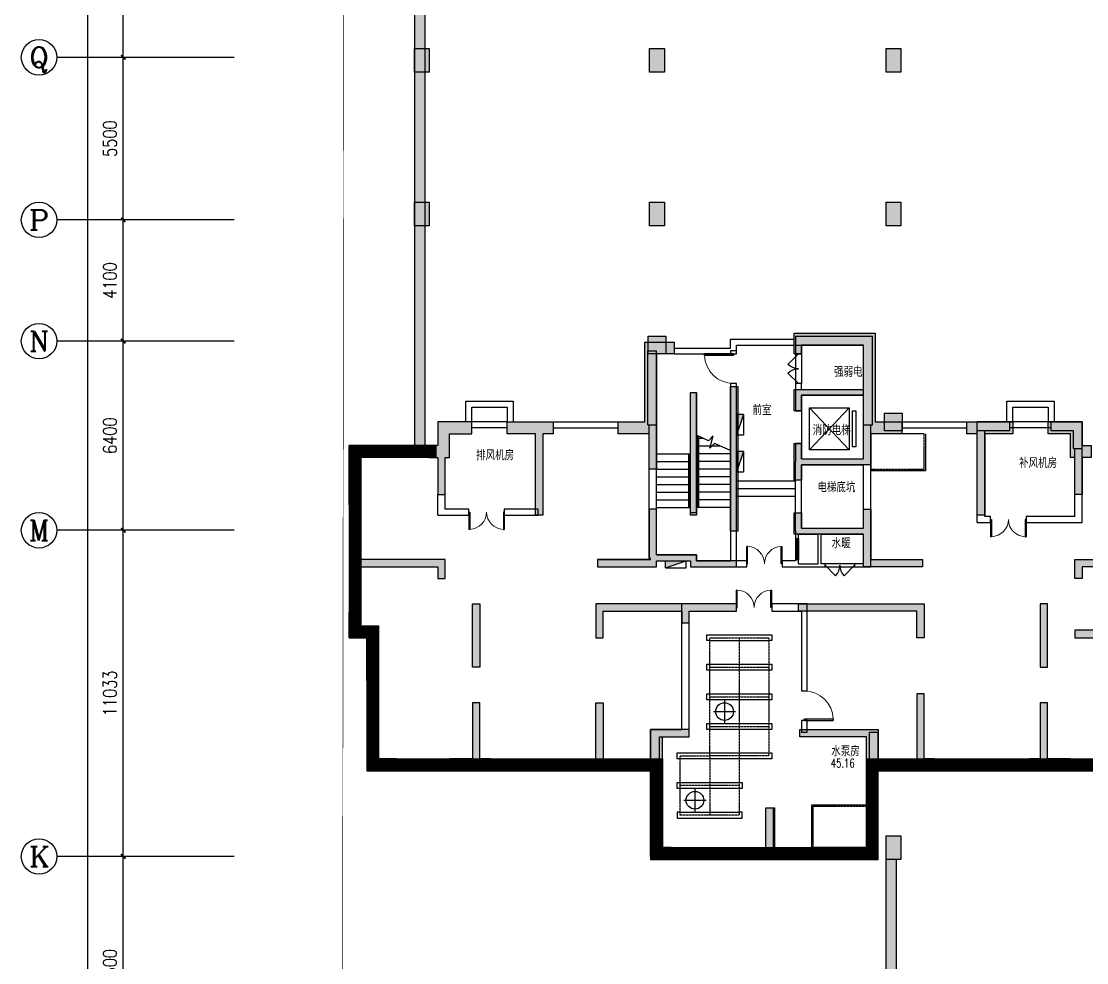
# Model space of a CAD drawing. Extents: x -1348811 to 123514, y -640545 to 749356.
# Drawn here: x -88142 to -52104, y 198133 to 229979 of the extents above; entities that cross this region are included whole.
import ezdxf
from ezdxf.enums import TextEntityAlignment as Align

# ---------------------------------------------------------------- set-up
doc = ezdxf.new("R2010")
doc.units = 0
doc.header["$LTSCALE"] = 10
doc.header["$MEASUREMENT"] = 0
doc.linetypes.add('DASH', pattern=[0.35, 0.25, -0.1])
doc.linetypes.add('DASHDOT', pattern=[25.4, 12.7, -6.35, 0, -6.35])
doc.layers.get('0').update_dxf_attribs({"linetype": 'CONTINUOUS'})
doc.layers.get('Defpoints').update_dxf_attribs({"linetype": 'CONTINUOUS'})
for name, color, linetype in [('AXIS', 3, 'CONTINUOUS'), ('AXIS_TEXT', 7, 'CONTINUOUS'), ('COLU', 1, 'CONTINUOUS'), ('COLU_HATCH', 252, 'CONTINUOUS'), ('DIM_SYMB', 3, 'CONTINUOUS'), ('dxsqt', 1, 'CONTINUOUS'), ('jlq', 1, 'CONTINUOUS'), ('JPS-J-0', 6, 'CONTINUOUS'), ('JPS-X-TEXT', 1, 'CONTINUOUS'), ('JPS-XHS', 7, 'CONTINUOUS'), ('jz', 121, 'CONTINUOUS'), ('PUB_HATCH', 9, 'CONTINUOUS'), ('STAIR', 9, 'CONTINUOUS'), ('TEXT', 7, 'CONTINUOUS'), ('wall', 8, 'CONTINUOUS'), ('WINDOW', 4, 'CONTINUOUS'), ('控制线', 5, 'CONTINUOUS'), ('防火分区', 6, 'CONTINUOUS')]:
    doc.layers.add(name, color=color, linetype=linetype)
doc.layers.get('防火分区').off()
doc.styles.add('_TCH_AXIS', font='COMPLEX', dxfattribs={"bigfont": 'GBCBIG'})
doc.styles.add('_TCH_SPACE', font='SIMPLEX', dxfattribs={"bigfont": 'GBCBIG'})
doc.styles.add('COMPLEX', font='COMPLEX')
doc.styles.add('DIM_FONT', font='SIMPLEX', dxfattribs={"width": 0.8, "bigfont": 'HZTXT'})
doc.styles.add('TEXT', font='tjromans.shx', dxfattribs={"width": 0.8, "height": 400, "bigfont": 'tjhztxt.shx'})
doc.dimstyles.new('DIMN150', dxfattribs={"dimscale": 1.5, "dimtxt": 300, "dimasz": 100, "dimexe": 250, "dimexo": 300, "dimgap": 150, "dimtad": 1, "dimdec": 0, "dimzin": 0, "dimdsep": 46, "dimtxsty": 'DIM_FONT', "dimblk": 'ARCHTICK', "dimcen": 0.09, "dimclrt": 7, "dimazin": 2, "dimtfac": 1, "dimtdec": 0, "dimtix": 1, "dimtmove": 2, "dimatfit": 3, "dimfxl": 0, "dimtolj": 1, "dimtzin": 0, "dimarcsym": 0})

# ---------------------------------------------------------------- blocks, each defined once
blk = doc.blocks.new('_ArchTick')
at = {"color": 0, "linetype": 'ByBlock', "const_width": 0.4}
blk.add_lwpolyline([(-0.5, -0.5), (0.5, 0.5)], dxfattribs=at)
blk = doc.blocks.new('*D1627')
at = {"layer": 'AXIS', "color": 0, "lineweight": -2}
for p, q in [((-6752, 0), (-11627, 0)), ((-11252, -211333), (-11252, 0)), ((-6752, -211333), (-11627, -211333))]:
    blk.add_line(p, q, dxfattribs=at)
at = {"layer": 'Defpoints', "color": 0}
for p in [(-11252, 0), (-6302, 0), (-6302, -211333)]:
    blk.add_point(p, dxfattribs=at)
at = {"layer": 'AXIS', "color": 0, "lineweight": -2, "xscale": 150, "yscale": 150, "zscale": 150}
for p, rotation in [((-11252, 0), 90), ((-11252, -211333), 270)]:
    blk.add_blockref('_ArchTick', p, dxfattribs=dict(at, rotation=rotation))
at = {"layer": 'AXIS', "color": 7, "insert": (-11702, -105667), "char_height": 450, "attachment_point": 5, "rotation": 90, "style": 'DIM_FONT'}
blk.add_mtext('\\A1;211333', dxfattribs=at)
blk = doc.blocks.new('*D1634')
at = {"layer": 'AXIS', "color": 0, "lineweight": -2}
for p, q in [((-6752, -169233), (-10427, -169233)), ((-10052, -176733), (-10052, -169233)), ((-6752, -176733), (-10427, -176733))]:
    blk.add_line(p, q, dxfattribs=at)
at = {"layer": 'Defpoints', "color": 0}
for p in [(-10052, -169233), (-6302, -169233), (-6302, -176733)]:
    blk.add_point(p, dxfattribs=at)
at = {"layer": 'AXIS', "color": 0, "lineweight": -2, "xscale": 150, "yscale": 150, "zscale": 150}
for p, rotation in [((-10052, -169233), 90), ((-10052, -176733), 270)]:
    blk.add_blockref('_ArchTick', p, dxfattribs=dict(at, rotation=rotation))
at = {"layer": 'AXIS', "color": 7, "insert": (-10502, -172983), "char_height": 450, "attachment_point": 5, "rotation": 90, "style": 'DIM_FONT'}
blk.add_mtext('\\A1;7500', dxfattribs=at)
blk = doc.blocks.new('*D1635')
at = {"layer": 'AXIS', "color": 0, "lineweight": -2}
for p, q in [((-6752, -158200), (-10427, -158200)), ((-10052, -169233), (-10052, -158200)), ((-6752, -169233), (-10427, -169233))]:
    blk.add_line(p, q, dxfattribs=at)
at = {"layer": 'Defpoints', "color": 0}
for p in [(-10052, -158200), (-6302, -158200), (-6302, -169233)]:
    blk.add_point(p, dxfattribs=at)
at = {"layer": 'AXIS', "color": 0, "lineweight": -2, "xscale": 150, "yscale": 150, "zscale": 150}
for p, rotation in [((-10052, -158200), 90), ((-10052, -169233), 270)]:
    blk.add_blockref('_ArchTick', p, dxfattribs=dict(at, rotation=rotation))
at = {"layer": 'AXIS', "color": 7, "insert": (-10502, -163717), "char_height": 450, "attachment_point": 5, "rotation": 90, "style": 'DIM_FONT'}
blk.add_mtext('\\A1;11033', dxfattribs=at)
blk = doc.blocks.new('*D1636')
at = {"layer": 'AXIS', "color": 0, "lineweight": -2}
for p, q in [((-6752, -151800), (-10427, -151800)), ((-10052, -158200), (-10052, -151800)), ((-6752, -158200), (-10427, -158200))]:
    blk.add_line(p, q, dxfattribs=at)
at = {"layer": 'Defpoints', "color": 0}
for p in [(-10052, -151800), (-6302, -151800), (-6302, -158200)]:
    blk.add_point(p, dxfattribs=at)
at = {"layer": 'AXIS', "color": 0, "lineweight": -2, "xscale": 150, "yscale": 150, "zscale": 150}
for p, rotation in [((-10052, -151800), 90), ((-10052, -158200), 270)]:
    blk.add_blockref('_ArchTick', p, dxfattribs=dict(at, rotation=rotation))
at = {"layer": 'AXIS', "color": 7, "insert": (-10502, -155000), "char_height": 450, "attachment_point": 5, "rotation": 90, "style": 'DIM_FONT'}
blk.add_mtext('\\A1;6400', dxfattribs=at)
blk = doc.blocks.new('*D1637')
at = {"layer": 'AXIS', "color": 0, "lineweight": -2}
for p, q in [((-6752, -147700), (-10427, -147700)), ((-10052, -151800), (-10052, -147700)), ((-6752, -151800), (-10427, -151800))]:
    blk.add_line(p, q, dxfattribs=at)
at = {"layer": 'Defpoints', "color": 0}
for p in [(-10052, -147700), (-6302, -147700), (-6302, -151800)]:
    blk.add_point(p, dxfattribs=at)
at = {"layer": 'AXIS', "color": 0, "lineweight": -2, "xscale": 150, "yscale": 150, "zscale": 150}
for p, rotation in [((-10052, -147700), 90), ((-10052, -151800), 270)]:
    blk.add_blockref('_ArchTick', p, dxfattribs=dict(at, rotation=rotation))
at = {"layer": 'AXIS', "color": 7, "insert": (-10502, -149750), "char_height": 450, "attachment_point": 5, "rotation": 90, "style": 'DIM_FONT'}
blk.add_mtext('\\A1;4100', dxfattribs=at)
blk = doc.blocks.new('*D1638')
at = {"layer": 'AXIS', "color": 0, "lineweight": -2}
for p, q in [((-6752, -142200), (-10427, -142200)), ((-10052, -147700), (-10052, -142200)), ((-6752, -147700), (-10427, -147700))]:
    blk.add_line(p, q, dxfattribs=at)
at = {"layer": 'Defpoints', "color": 0}
for p in [(-10052, -142200), (-6302, -142200), (-6302, -147700)]:
    blk.add_point(p, dxfattribs=at)
at = {"layer": 'AXIS', "color": 0, "lineweight": -2, "xscale": 150, "yscale": 150, "zscale": 150}
for p, rotation in [((-10052, -142200), 90), ((-10052, -147700), 270)]:
    blk.add_blockref('_ArchTick', p, dxfattribs=dict(at, rotation=rotation))
at = {"layer": 'AXIS', "color": 7, "insert": (-10502, -144950), "char_height": 450, "attachment_point": 5, "rotation": 90, "style": 'DIM_FONT'}
blk.add_mtext('\\A1;5500', dxfattribs=at)
blk = doc.blocks.new('*D1639')
at = {"layer": 'AXIS', "color": 0, "lineweight": -2}
for p, q in [((-6752, -135900), (-10427, -135900)), ((-10052, -142200), (-10052, -135900)), ((-6752, -142200), (-10427, -142200))]:
    blk.add_line(p, q, dxfattribs=at)
at = {"layer": 'Defpoints', "color": 0}
for p in [(-10052, -135900), (-6302, -135900), (-6302, -142200)]:
    blk.add_point(p, dxfattribs=at)
at = {"layer": 'AXIS', "color": 0, "lineweight": -2, "xscale": 150, "yscale": 150, "zscale": 150}
for p, rotation in [((-10052, -135900), 90), ((-10052, -142200), 270)]:
    blk.add_blockref('_ArchTick', p, dxfattribs=dict(at, rotation=rotation))
at = {"layer": 'AXIS', "color": 7, "insert": (-10502, -139050), "char_height": 450, "attachment_point": 5, "rotation": 90, "style": 'DIM_FONT'}
blk.add_mtext('\\A1;6300', dxfattribs=at)
blk = doc.blocks.new('_AXISO')
blk.add_circle((0, 0), 0.5)
at = {"layer": 'AXIS_TEXT', "style": 'COMPLEX', "width": 1.041667}
blk.add_attdef('A', text='', height=0.56, dxfattribs=at).set_placement((-0.25, -0.28), (0.25, -0.28), align=Align.FIT)
blk = doc.blocks.new('zw')
at = {"layer": 'COLU_HATCH'}
for points in [[(0, -119600), (500, -119600), (500, -120400), (0, -120400)], [(7950, -119600), (8450, -119600), (8450, -120400), (7950, -120400)], [(15950, -119600), (16450, -119600), (16450, -120400), (15950, -120400)], [(0, -124800), (500, -124800), (500, -125600), (0, -125600)], [(7950, -124800), (8450, -124800), (8450, -125600), (7950, -125600)], [(15950, -124800), (16450, -124800), (16450, -125600), (15950, -125600)], [(7900, -129333), (8500, -129333), (8500, -129933), (7900, -129933)], [(15900, -131933), (16500, -131933), (16500, -132533), (15900, -132533)], [(15950, -146233), (16450, -146233), (16450, -147033), (15950, -147033)]]:
    blk.add_hatch(color=256, dxfattribs=at).paths.add_polyline_path(points)
at = {"layer": 'COLU'}
for points in [[(0, -119600), (500, -119600), (500, -120400), (0, -120400)], [(7950, -119600), (8450, -119600), (8450, -120400), (7950, -120400)], [(15950, -119600), (16450, -119600), (16450, -120400), (15950, -120400)], [(0, -124800), (500, -124800), (500, -125600), (0, -125600)], [(7950, -124800), (8450, -124800), (8450, -125600), (7950, -125600)], [(15950, -124800), (16450, -124800), (16450, -125600), (15950, -125600)], [(7900, -129333), (8500, -129333), (8500, -129933), (7900, -129933)], [(15900, -131933), (16500, -131933), (16500, -132533), (15900, -132533)], [(15950, -146233), (16450, -146233), (16450, -147033), (15950, -147033)]]:
    blk.add_lwpolyline(points, close=True, dxfattribs=at)
blk = doc.blocks.new('jlqq')
at = {"layer": 'PUB_HATCH'}
for points in [[(65105, -97715), (1155, -97715), (1155, -103515), (1155, -140248), (1505, -140248), (1505, -98065), (65105, -98065)], [(9455, -161698), (17455, -161698), (17455, -154248), (17105, -154248), (17105, -161348), (9105, -161348), (9105, -178548), (1222, -178548), (1222, -202707), (1572, -202707), (1572, -178898), (9455, -178898)]]:
    blk.add_hatch(color=256, dxfattribs=at).paths.add_polyline_path(points)
at = {"layer": 'jlq'}
for p, q in [((1505, -98065), (1505, -140248)), ((1155, -103515), (1155, -140248)), ((1505, -140248), (1155, -140248)), ((17455, -154248), (17105, -154248))]:
    blk.add_line(p, q, dxfattribs=at)
for points in [[(9105, -178548), (9105, -161348), (17105, -161348), (17105, -154248)], [(9455, -178898), (9455, -161698), (17455, -161698), (17455, -154248)]]:
    blk.add_lwpolyline(points, dxfattribs=at)
blk = doc.blocks.new('DTTT')
at = {"layer": 'jz'}
for p, q in [((748, -792), (-748, 792)), ((-748, -792), (748, 792))]:
    blk.add_line(p, q, dxfattribs=at)
for points in [[(-1003, -673), (-1003, 673), (-871, 673), (-871, -673)], [(-748, -792), (-748, 792), (748, 792), (748, -792)]]:
    blk.add_lwpolyline(points, close=True, dxfattribs=at)
blk = doc.blocks.new('Manhole')
for p, q in [((500, -875), (500, -125)), ((125, -500), (875, -500))]:
    blk.add_line(p, q)
blk.add_circle((500, -500), 300)
blk = doc.blocks.new('DXHS')
at = {"layer": 'JPS-XHS'}
blk.add_hatch(color=256, dxfattribs=at).paths.add_polyline_path([(-350, 240), (-350, 0), (350, 0)])
at = {"layer": 'JPS-XHS', "linetype": 'Continuous'}
for p, q in [((-350, 240), (-350, 0)), ((-350, 240), (350, 240)), ((-350, 0), (350, 0)), ((350, 240), (350, 0))]:
    blk.add_line(p, q, dxfattribs=at)
at = {"layer": 'JPS-XHS'}
blk.add_line((-350, 240), (350, 0), dxfattribs=at)
blk = doc.blocks.new('A$C154042D1')
at = {"layer": 'JPS-XHS'}
for p, rotation in [((13000, -2800), 270), ((13000, -4050), 270), ((44850, -7400), 180)]:
    blk.add_blockref('DXHS', p, dxfattribs=dict(at, rotation=rotation))
at = {"layer": 'JPS-XHS', "xscale": -1}
for p, rotation in [((42800, -2800), 90), ((42800, -4050), 90), ((10950, -7400), 180)]:
    blk.add_blockref('DXHS', p, dxfattribs=dict(at, rotation=rotation))
blk = doc.blocks.new('D-JG--1F')
at = {"layer": 'PUB_HATCH'}
h = blk.add_hatch(color=256, dxfattribs=at)
h.paths.add_polyline_path([(21450, -10000), (19050, -10000), (19050, -10400), (18800, -10400), (18800, -9750), (21450, -9750)])
h.paths.add_polyline_path([(30950, -400), (30950, 300), (28200, 300), (28200, -2700), (27300, -2700), (27300, -3100), (28350, -3100), (28350, -4150), (30700, -4150), (30700, -4675), (30950, -4675), (30950, -3425), (30700, -3425), (30700, -3950), (28600, -3950), (28600, -1800), (30700, -1800), (30700, -2325), (30950, -2325), (30950, -1600), (28600, -1600), (28600, -100), (30700, -100), (30700, -400)])
h.paths.add_polyline_path([(35600, -7600), (35600, -7400), (34450, -7400), (34450, -7600), (32900, -7600), (32900, -7400), (34250, -7400), (34250, -7200), (35600, -7200), (35600, -5650), (35850, -5650), (35850, -7350), (37600, -7350), (37600, -7600)])
h.paths.add_polyline_path([(24750, -3100), (25100, -3100), (25100, -2700), (23550, -2700), (23550, -3100), (24500, -3100), (24500, -5850), (24750, -5850)])
h.paths.add_polyline_path([(39100, -2700), (39100, -3100), (39450, -3100), (39450, -5850), (39700, -5850), (39700, -3100), (40650, -3100), (40650, -2700)])
h.paths.add_polyline_path([(37650, -8850), (37650, -10000), (37400, -10000), (37400, -9100), (34750, -9100), (34750, -9500), (34500, -9500), (34500, -9100), (32900, -9100), (32900, -8850)])
h.paths.add_polyline_path([(42750, -7350), (46000, -7350), (46000, -8250), (45600, -8250), (45600, -7600), (43000, -7600), (43000, -8000), (42750, -8000)])
h.paths.add_polyline_path([(19800, -14100), (19050, -14100), (19050, -12850), (18800, -12850), (18800, -14500), (19800, -14500)])
h.paths.add_polyline_path([(22625, -14100), (23000, -14100), (23000, -14500), (21600, -14500), (21600, -14100), (22375, -14100), (22375, -12200), (22625, -12200)])
h.paths.add_polyline_path([(26800, -14500), (26200, -14500), (26200, -14100), (26550, -14100), (26550, -11900), (26800, -11900)])
h.paths.add_polyline_path([(22625, -11000), (22375, -11000), (22375, -8850), (22625, -8850)])
h.paths.add_polyline_path([(29100, -17100), (29100, -17500), (28100, -17500), (28100, -15750), (28500, -15750), (28500, -17100)])
h.paths.add_polyline_path([(32300, -17100), (31900, -17100), (31900, -15750), (31650, -15750), (31650, -17100), (30900, -17100), (30900, -17500), (32300, -17500)])
h.paths.add_polyline_path([(35800, -17500), (35100, -17500), (35100, -17100), (35400, -17100), (35400, -13350), (34500, -13350), (34500, -13100), (35800, -13100)])
h.paths.add_polyline_path([(28100, -14500), (28500, -14500), (28500, -13350), (30750, -13350), (30750, -13100), (28100, -13100)])
h.paths.add_polyline_path([(26800, -10000), (26800, -9100), (30800, -9100), (30800, -8850), (26550, -8850), (26550, -10000)])
h.paths.add_polyline_path([(28350, -5650), (28350, -7350), (26600, -7350), (26600, -7600), (28600, -7600), (28600, -6500), (30950, -6500), (30950, -6500), (30950, -5775), (30700, -5775), (30700, -6300), (28600, -6300), (28600, -5650)])
h.paths.add_polyline_path([(33100, -1500), (32850, -1500), (32850, -6400), (33100, -6400)])
h.paths.add_polyline_path([(35600, -400), (35600, -4300), (35850, -4300), (35850, -3100), (36900, -3100), (36900, -2700), (36000, -2700), (36000, 0), (35000, 0), (35000, -400)])
h.paths.add_polyline_path([(38000, -14100), (37650, -14100), (37650, -12200), (37400, -12200), (37400, -14500), (38000, -14500)])
h.paths.add_polyline_path([(41575, -8850), (41575, -11000), (41825, -11000), (41825, -8850)])
h.paths.add_polyline_path([(42600, -14100), (42600, -14500), (41200, -14500), (41200, -14100), (41575, -14100), (41575, -12200), (41825, -12200), (41825, -14100)])
h.paths.add_polyline_path([(45000, -14100), (45000, -12850), (45400, -12850), (45400, -14500), (44400, -14500), (44400, -14100)])
h.paths.add_polyline_path([(45600, -9150), (45600, -9600), (45000, -9600), (45000, -10000), (45000, -10000), (45000, -11450), (45400, -11450), (45400, -10000), (46000, -10000), (46000, -9150)])
h.paths.add_polyline_path([(45600, -3900), (45600, -5500), (46000, -5500), (46000, -3500), (44900, -3500), (44900, -3900)])
h.paths.add_polyline_path([(34250, -1700), (34250, -5860), (34450, -5860), (34450, -1700)])
h.paths.add_polyline_path([(34250, -1700), (34250, -5860), (34450, -5860), (34450, -1700)])
h.paths.add_polyline_path([(14550, -7350), (21450, -7350), (21450, -8000), (21200, -8000), (21200, -7600), (18125, -7600), (18125, -10000), (17875, -10000), (17875, -7600), (14800, -7600), (14800, -8000), (14550, -8000)])
h.paths.add_polyline_path([(14550, -10000), (16950, -10000), (16950, -10400), (17200, -10400), (17200, -9750), (14550, -9750)])
h.paths.add_polyline_path([(5050, -400), (5050, 300), (7800, 300), (7800, -2700), (8700, -2700), (8700, -3100), (7650, -3100), (7650, -4150), (5300, -4150), (5300, -4675), (5050, -4675), (5050, -3425), (5300, -3425), (5300, -3950), (7400, -3950), (7400, -1800), (5300, -1800), (5300, -2325), (5050, -2325), (5050, -1600), (7400, -1600), (7400, -100), (5300, -100), (5300, -400)])
h.paths.add_polyline_path([(400, -7600), (400, -7400), (1550, -7400), (1550, -7600), (3100, -7600), (3100, -7400), (1750, -7400), (1750, -7200), (400, -7200), (400, -5650), (150, -5650), (150, -7350), (-1600, -7350), (-1600, -7600)])
h.paths.add_polyline_path([(11250, -3100), (10900, -3100), (10900, -2700), (12450, -2700), (12450, -3100), (11500, -3100), (11500, -5850), (11250, -5850)])
h.paths.add_polyline_path([(-3100, -2700), (-3100, -3100), (-3450, -3100), (-3450, -5850), (-3700, -5850), (-3700, -3100), (-4650, -3100), (-4650, -2700)])
h.paths.add_polyline_path([(-1650, -8850), (-1650, -10000), (-1400, -10000), (-1400, -9100), (1250, -9100), (1250, -9500), (1500, -9500), (1500, -9100), (3100, -9100), (3100, -8850)])
h.paths.add_polyline_path([(-6750, -7350), (-10000, -7350), (-10000, -8250), (-9600, -8250), (-9600, -7600), (-7000, -7600), (-7000, -8000), (-6750, -8000)])
h.paths.add_polyline_path([(16200, -14100), (16950, -14100), (16950, -12850), (17200, -12850), (17200, -14500), (16200, -14500)])
h.paths.add_polyline_path([(13375, -14100), (13000, -14100), (13000, -14500), (14400, -14500), (14400, -14100), (13625, -14100), (13625, -12200), (13375, -12200)])
h.paths.add_polyline_path([(9200, -14500), (9800, -14500), (9800, -14100), (9450, -14100), (9450, -11900), (9200, -11900)])
h.paths.add_polyline_path([(13375, -11000), (13625, -11000), (13625, -8850), (13375, -8850)])
h.paths.add_polyline_path([(6900, -17100), (6900, -17500), (7900, -17500), (7900, -15750), (7500, -15750), (7500, -17100)])
h.paths.add_polyline_path([(3700, -17100), (4100, -17100), (4100, -15750), (4350, -15750), (4350, -17100), (5100, -17100), (5100, -17500), (3700, -17500)])
h.paths.add_polyline_path([(200, -17500), (900, -17500), (900, -17100), (600, -17100), (600, -13350), (1500, -13350), (1500, -13100), (200, -13100)])
h.paths.add_polyline_path([(7900, -14500), (7500, -14500), (7500, -13350), (5250, -13350), (5250, -13100), (7900, -13100)])
h.paths.add_polyline_path([(9200, -10000), (9200, -9100), (5200, -9100), (5200, -8850), (9450, -8850), (9450, -10000)])
h.paths.add_polyline_path([(7650, -5650), (7650, -7350), (9400, -7350), (9400, -7600), (7400, -7600), (7400, -6500), (5050, -6500), (5050, -6500), (5050, -5775), (5300, -5775), (5300, -6300), (7400, -6300), (7400, -5650)])
h.paths.add_polyline_path([(2900, -1500), (3150, -1500), (3150, -6400), (2900, -6400)])
h.paths.add_polyline_path([(400, -400), (400, -4300), (150, -4300), (150, -3100), (-900, -3100), (-900, -2700), (0, -2700), (0, 0), (1000, 0), (1000, -400)])
h.paths.add_polyline_path([(-2000, -14100), (-1650, -14100), (-1650, -12200), (-1400, -12200), (-1400, -14500), (-2000, -14500)])
h.paths.add_polyline_path([(-5575, -8850), (-5575, -11000), (-5825, -11000), (-5825, -8850)])
h.paths.add_polyline_path([(-6600, -14100), (-6600, -14500), (-5200, -14500), (-5200, -14100), (-5575, -14100), (-5575, -12200), (-5825, -12200), (-5825, -14100)])
h.paths.add_polyline_path([(-9000, -14100), (-9000, -12850), (-9400, -12850), (-9400, -14500), (-8400, -14500), (-8400, -14100)])
h.paths.add_polyline_path([(-9600, -9150), (-9600, -9600), (-9000, -9600), (-9000, -10000), (-9000, -10000), (-9000, -11450), (-9400, -11450), (-9400, -10000), (-10000, -10000), (-10000, -9150)])
h.paths.add_polyline_path([(-9600, -3900), (-9600, -5500), (-10000, -5500), (-10000, -3500), (-8900, -3500), (-8900, -3900)])
h.paths.add_polyline_path([(1750, -1700), (1750, -5860), (1550, -5860), (1550, -1700)])
h.paths.add_polyline_path([(1750, -1700), (1750, -5860), (1550, -5860), (1550, -1700)])
edge = h.paths.add_edge_path(flags=17)
edge.add_line((17875, -5500), (18125, -5500))
edge.add_line((18125, -5500), (18125, -3900))
edge.add_line((18125, -3900), (19300, -3900))
edge.add_line((19300, -3900), (19300, -3500))
edge.add_line((19300, -3500), (16700, -3500))
edge.add_line((16700, -3500), (16700, -3900))
edge.add_line((16700, -3900), (17875, -3900))
edge.add_line((17875, -3900), (17875, -5500))
edge.add_line((17875, -5500), (18125, -5500))
h.paths.add_polyline_path([(17875, -5500), (18125, -5500), (18125, -3900), (19300, -3900), (19300, -3500), (16700, -3500), (16700, -3900), (17875, -3900)], flags=17)
edge = h.paths.add_edge_path()
edge.add_line((21600, -3100), (22350, -3100))
edge.add_line((22350, -3100), (22350, -2700))
edge.add_line((22350, -2700), (21200, -2700))
edge.add_line((21200, -2700), (21200, -3500))
edge.add_line((21200, -3500), (20900, -3500))
edge.add_line((20900, -3500), (20900, -3900))
edge.add_line((20900, -3900), (21200, -3900))
edge.add_line((21200, -3900), (21200, -5150))
edge.add_line((21200, -5150), (21450, -5150))
edge.add_line((21450, -5150), (21450, -3900))
edge.add_line((21450, -3900), (21600, -3900))
edge.add_line((21600, -3900), (21600, -3100))
edge.add_line((42600, -3100), (41850, -3100))
edge.add_line((41850, -3100), (41850, -2700))
edge.add_line((41850, -2700), (43000, -2700))
edge.add_line((43000, -2700), (43000, -3500))
edge.add_line((43000, -3500), (43300, -3500))
edge.add_line((43300, -3500), (43300, -3900))
edge.add_line((43300, -3900), (43000, -3900))
edge.add_line((43000, -3900), (43000, -5150))
edge.add_line((43000, -5150), (42750, -5150))
edge.add_line((42750, -5150), (42750, -3900))
edge.add_line((42750, -3900), (42600, -3900))
edge.add_line((42600, -3900), (42600, -3100))
edge.add_line((14400, -3100), (13650, -3100))
edge.add_line((13650, -3100), (13650, -2700))
edge.add_line((13650, -2700), (14800, -2700))
edge.add_line((14800, -2700), (14800, -3500))
edge.add_line((14800, -3500), (15100, -3500))
edge.add_line((15100, -3500), (15100, -3900))
edge.add_line((15100, -3900), (14800, -3900))
edge.add_line((14800, -3900), (14800, -5150))
edge.add_line((14800, -5150), (14550, -5150))
edge.add_line((14550, -5150), (14550, -3900))
edge.add_line((14550, -3900), (14400, -3900))
edge.add_line((14400, -3900), (14400, -3100))
edge.add_line((-6600, -3100), (-5850, -3100))
edge.add_line((-5850, -3100), (-5850, -2700))
edge.add_line((-5850, -2700), (-7000, -2700))
edge.add_line((-7000, -2700), (-7000, -3500))
edge.add_line((-7000, -3500), (-7300, -3500))
edge.add_line((-7300, -3500), (-7300, -3900))
edge.add_line((-7300, -3900), (-7000, -3900))
edge.add_line((-7000, -3900), (-7000, -5150))
edge.add_line((-7000, -5150), (-6750, -5150))
edge.add_line((-6750, -5150), (-6750, -3900))
edge.add_line((-6750, -3900), (-6600, -3900))
edge.add_line((-6600, -3900), (-6600, -3100))
for points in [[(1750, -1700), (1550, -1700), (1550, -5860), (1750, -5860)], [(-5850, -3100), (-5850, -2700), (-7000, -2700), (-7000, -3500), (-7300, -3500), (-7300, -3900), (-7000, -3900), (-7000, -5150), (-6750, -5150), (-6750, -3900), (-6600, -3900), (-6600, -3100)], [(14400, -3900), (14550, -3900), (14550, -5150), (14800, -5150), (14800, -3900), (15100, -3900), (15100, -3500), (14800, -3500), (14800, -2700), (13650, -2700), (13650, -3100), (14400, -3100)]]:
    blk.add_hatch(color=256, dxfattribs=at).paths.add_polyline_path(points)
at = {"layer": 'dxsqt'}
for points in [[(400, -400), (400, -4300), (150, -4300), (150, -3100), (-900, -3100), (-900, -2700), (0, -2700), (0, 0), (1000, 0), (1000, -400), (400, -400)], [(5050, -400), (5050, 300), (7800, 300), (7800, -2700), (8700, -2700), (8700, -3100), (7650, -3100), (7650, -4150), (5300, -4150), (5300, -4675), (5050, -4675), (5050, -3425), (5300, -3425), (5300, -3950), (7400, -3950), (7400, -1800), (5300, -1800), (5300, -2325), (5050, -2325), (5050, -1600), (7400, -1600), (7400, -100), (5300, -100), (5300, -400), (5050, -400)], [(-6600, -3100), (-5850, -3100), (-5850, -2700), (-7000, -2700), (-7000, -3500), (-7300, -3500), (-7300, -3900), (-7000, -3900), (-7000, -5150), (-6750, -5150), (-6750, -3900), (-6600, -3900), (-6600, -3100)], [(-3100, -2700), (-3100, -3100), (-3450, -3100), (-3450, -5850), (-3700, -5850), (-3700, -3100), (-4650, -3100), (-4650, -2700), (-3100, -2700)], [(11250, -3100), (10900, -3100), (10900, -2700), (12450, -2700), (12450, -3100), (11500, -3100), (11500, -5850), (11250, -5850), (11250, -3100)], [(14400, -3100), (13650, -3100), (13650, -2700), (14800, -2700), (14800, -3500), (15100, -3500), (15100, -3900), (14800, -3900), (14800, -5150), (14550, -5150), (14550, -3900), (14400, -3900), (14400, -3100)], [(-9600, -3900), (-9600, -5500), (-10000, -5500), (-10000, -3500), (-8900, -3500), (-8900, -3900), (-9600, -3900)], [(7650, -5650), (7650, -7350), (9400, -7350), (9400, -7600), (7400, -7600), (7400, -6500), (5050, -6500), (5050, -6500), (5050, -6500), (5050, -5775), (5300, -5775), (5300, -6300), (7400, -6300), (7400, -5650), (7650, -5650)], [(-6750, -7350), (-10000, -7350), (-10000, -8250), (-9600, -8250), (-9600, -7600), (-7000, -7600), (-7000, -8000), (-6750, -8000), (-6750, -7350)], [(14550, -7350), (21450, -7350), (21450, -8000), (21200, -8000), (21200, -7600), (18125, -7600), (18125, -10000), (17875, -10000), (17875, -7600), (14800, -7600), (14800, -8000), (14550, -8000), (14550, -7350)], [(-1650, -8850), (-1650, -10000), (-1400, -10000), (-1400, -9100), (1250, -9100), (1250, -9500), (1500, -9500), (1500, -9100), (3100, -9100), (3100, -8850), (-1650, -8850)], [(-9600, -9150), (-9600, -9600), (-9000, -9600), (-9000, -10000), (-9000, -10000), (-9000, -11450), (-9400, -11450), (-9400, -10000), (-10000, -10000), (-10000, -9150), (-9600, -9150)], [(-6600, -14100), (-6600, -14500), (-5200, -14500), (-5200, -14100), (-5575, -14100), (-5575, -12200), (-5825, -12200), (-5825, -14100), (-6600, -14100)], [(9200, -14500), (9800, -14500), (9800, -14100), (9450, -14100), (9450, -11900), (9200, -11900), (9200, -14500)], [(13375, -14100), (13000, -14100), (13000, -14500), (14400, -14500), (14400, -14100), (13625, -14100), (13625, -12200), (13375, -12200), (13375, -14100)], [(-9000, -14100), (-9000, -12850), (-9400, -12850), (-9400, -14500), (-8400, -14500), (-8400, -14100), (-9000, -14100)], [(200, -17500), (900, -17500), (900, -17100), (600, -17100), (600, -13350), (1500, -13350), (1500, -13100), (200, -13100), (200, -17500)], [(7900, -14500), (7500, -14500), (7500, -13350), (5250, -13350), (5250, -13100), (7900, -13100), (7900, -14500)], [(3700, -17100), (4100, -17100), (4100, -15750), (4350, -15750), (4350, -17100), (5100, -17100), (5100, -17500), (3700, -17500), (3700, -17100)], [(6900, -17100), (6900, -17500), (7900, -17500), (7900, -15750), (7500, -15750), (7500, -17100), (6900, -17100)]]:
    blk.add_lwpolyline(points, dxfattribs=at)
for points in [[(1750, -1700), (1750, -5860), (1550, -5860), (1550, -1700)], [(1750, -1700), (1750, -5860), (1550, -5860), (1550, -1700)], [(2900, -1500), (3150, -1500), (3150, -6400), (2900, -6400)], [(400, -7600), (400, -7400), (1550, -7400), (1550, -7600), (3100, -7600), (3100, -7400), (1750, -7400), (1750, -7200), (400, -7200), (400, -5650), (150, -5650), (150, -7350), (-1600, -7350), (-1600, -7600)], [(-5575, -8850), (-5575, -11000), (-5825, -11000), (-5825, -8850)], [(9200, -10000), (9200, -9100), (5200, -9100), (5200, -8850), (9450, -8850), (9450, -10000)], [(13375, -11000), (13625, -11000), (13625, -8850), (13375, -8850)], [(14550, -10000), (16950, -10000), (16950, -10400), (17200, -10400), (17200, -9750), (14550, -9750)], [(-2000, -14100), (-1650, -14100), (-1650, -12200), (-1400, -12200), (-1400, -14500), (-2000, -14500)]]:
    blk.add_lwpolyline(points, close=True, dxfattribs=at)
blk = doc.blocks.new('$DorLib2D$00000002')
for p, q in [((-0.5, 0), (-0.5, 0.4875)), ((-0.475, 0.4875), (-0.5, 0.4875)), ((-0.475, 0), (-0.475, 0.4875)), ((0.475, 0), (0.475, 0.4875)), ((0.475, 0.4875), (0.5, 0.4875)), ((0.5, 0), (0.5, 0.4875)), ((-0.5, 0), (-0.475, 0)), ((0.5, 0), (0.475, 0))]:
    blk.add_line(p, q)
at = {"lineweight": 13}
for centre, start, end in [((-0.4875, 0), 0, 88.53072), ((0.4875, 0), 91.46928, 180)]:
    blk.add_arc(centre, 0.4875, start, end, dxfattribs=at)
blk = doc.blocks.new('$WINLIB2D$00000001')
for p, q in [((-0.5, 0.5), (0.5, 0.5)), ((-0.5, 0.5), (-0.5, -0.5)), ((0.5, 0.167), (-0.5, 0.167)), ((0.5, -0.5), (0.5, 0.5)), ((0.5, -0.167), (-0.5, -0.167)), ((-0.5, -0.5), (0.5, -0.5))]:
    blk.add_line(p, q)
blk = doc.blocks.new('$DorLib2D$00000116')
at = {"color": 0}
for p, q in [((-0.5, 0), (-0.146, 0.354)), ((0.5, 0), (0.146, 0.354))]:
    blk.add_line(p, q, dxfattribs=at)
for centre, start, end in [((-0.5, 0), 0, 45), ((0.5, 0), 135, 180)]:
    blk.add_arc(centre, 0.5, start, end, dxfattribs=at)
blk = doc.blocks.new('$DorLib2D$00000001')
for p, q in [((0.45, 0.975), (0.5, 0.975)), ((0.45, 0), (0.45, 0.975)), ((0.5, 0), (0.5, 0.975)), ((0.5, 0), (0.45, 0))]:
    blk.add_line(p, q)
at = {"lineweight": 13}
blk.add_arc((0.475, 0), 0.975, 91.4693, 180, dxfattribs=at)
blk = doc.blocks.new('zzzz')
at = {"layer": 'DIM_SYMB'}
blk.add_lwpolyline([(-13514, -151191), (-14050, -150949), (-14206, -151109), (-14101, -150695), (-14255, -150856), (-14664, -150671)], dxfattribs=at)
for points in [[(-15474, -151301, 0, 0, 0), (-15474, -152821, 80, 0, 0), (-15474, -153121, 0, 0, 0)], [(-14054, -153121, 0, 0, 0), (-14054, -151453, 80, 0, 0), (-14054, -151153, 0, 0, 0)]]:
    blk.add_lwpolyline(points, format="xyseb", dxfattribs=at)
at = {"layer": 'JPS-J-0', "linetype": 'DASH'}
for p, q in [((-13214, -157521), (-13214, -161521)), ((-14214, -158521), (-12214, -158521)), ((-14214, -159521), (-12214, -159521)), ((-14214, -160521), (-12214, -160521)), ((-13214, -161521), (-14214, -161521)), ((-14214, -161521), (-14214, -163521)), ((-13214, -162521), (-15214, -162521))]:
    blk.add_line(p, q, dxfattribs=at)
for points in [[(-8764, -150621), (-8764, -151821), (-6964, -151821), (-6964, -150621)], [(-8914, -163221), (-8914, -164621), (-10714, -164621), (-10714, -163221)]]:
    blk.add_lwpolyline(points, close=True, dxfattribs=at)
at = {"layer": 'JPS-J-0'}
blk.add_lwpolyline([(-6914, -150621), (-6914, -151871), (-8764, -151871)], dxfattribs=at)
at = {"layer": 'JPS-J-0', "color": 2}
for points in [[(-14214, -157621), (-14314, -157621), (-14314, -157421), (-12114, -157421), (-12114, -157621), (-12214, -157621)], [(-14214, -157621), (-12214, -157621)], [(-14214, -158621), (-14314, -158621), (-14314, -158421), (-14214, -158421)], [(-14214, -158421), (-12214, -158421)], [(-12214, -158421), (-12114, -158421), (-12114, -158621), (-12214, -158621)], [(-12214, -158621), (-14214, -158621)], [(-14214, -159621), (-14314, -159621), (-14314, -159421), (-14214, -159421)], [(-14214, -159421), (-12214, -159421)], [(-12214, -159621), (-14214, -159621)], [(-12214, -159421), (-12114, -159421), (-12114, -159621), (-12214, -159621)], [(-14214, -160621), (-14314, -160621), (-14314, -160421), (-14214, -160421)], [(-14214, -160421), (-12214, -160421)], [(-12214, -160621), (-14214, -160621)], [(-12214, -160421), (-12114, -160421), (-12114, -160621), (-12214, -160621)], [(-15214, -161621), (-15314, -161621), (-15314, -161421), (-15214, -161421)], [(-15214, -161421), (-12214, -161421)], [(-12214, -161421), (-12114, -161421), (-12114, -161621), (-12214, -161621)], [(-12214, -161621), (-15214, -161621)], [(-15214, -162621), (-15314, -162621), (-15314, -162421), (-15214, -162421)], [(-15214, -162421), (-13214, -162421)], [(-13214, -162421), (-13114, -162421), (-13114, -162621), (-13214, -162621)], [(-13214, -162621), (-15214, -162621)], [(-15214, -163421), (-15314, -163421), (-15314, -163621), (-13114, -163621), (-13114, -163421), (-13214, -163421)], [(-15214, -163421), (-13214, -163421)]]:
    blk.add_lwpolyline(points, dxfattribs=at)
at = {"layer": 'JPS-J-0', "linetype": 'DASH'}
for points in [[(-14214, -161521), (-14214, -157521), (-12214, -157521), (-12214, -161521), (-13214, -161521), (-13214, -163521), (-15214, -163521), (-15214, -161521), (-14214, -161521)], [(-14214, -160521), (-12214, -160521)]]:
    blk.add_lwpolyline(points, dxfattribs=at)
at = {"layer": 'JPS-J-0'}
blk.add_lwpolyline([(-8914, -163171), (-8914, -164621), (-10764, -164621), (-10764, -163171)], close=True, dxfattribs=at)
at = {"layer": 'PUB_HATCH', "const_width": 400}
for points in [[(-23684, -151021), (-23684, -151221), (-26214, -151221), (-26214, -157321), (-25614, -157321), (-25614, -161821), (-16014, -161821), (-16014, -164821), (-8714, -164821)], [(-8714, -165021), (-8714, -161821), (11886, -161821), (11886, -164821), (19386, -164821)]]:
    blk.add_lwpolyline(points, dxfattribs=at)
at = {"layer": 'STAIR'}
for p, q in [((-11114, -149846), (-11114, -150946)), ((-14634, -150781), (-14664, -150781)), ((-14634, -150685), (-14634, -153121)), ((-14594, -150703), (-14594, -153121)), ((-14421, -150781), (-14594, -150781)), ((-14123, -150781), (-14183, -150781)), ((-16014, -151301), (-14934, -151301)), ((-14934, -151301), (-14934, -153121)), ((-14934, -151301), (-14894, -151301)), ((-14894, -151301), (-14894, -153121)), ((-14894, -151301), (-14864, -151301)), ((-14634, -151041), (-14664, -151041)), ((-14634, -151301), (-14664, -151301)), ((-13846, -151041), (-14594, -151041)), ((-13514, -151301), (-14594, -151301)), ((-16014, -151561), (-14934, -151561)), ((-14934, -151561), (-14894, -151561)), ((-14894, -151561), (-14864, -151561)), ((-14894, -151561), (-14864, -151561)), ((-14634, -151561), (-14664, -151561)), ((-13514, -151561), (-14594, -151561)), ((-16014, -151821), (-14934, -151821)), ((-14894, -151821), (-14864, -151821)), ((-14634, -151821), (-14664, -151821)), ((-13514, -151821), (-14594, -151821)), ((-16014, -152081), (-14934, -152081)), ((-16014, -152341), (-14934, -152341)), ((-14934, -152081), (-14894, -152081)), ((-14894, -152081), (-14864, -152081)), ((-14894, -152081), (-14864, -152081)), ((-14894, -152341), (-14864, -152341)), ((-14634, -152081), (-14664, -152081)), ((-14634, -152341), (-14664, -152341)), ((-13514, -152081), (-14594, -152081)), ((-13514, -152341), (-14594, -152341)), ((-11314, -152221), (-13314, -152221)), ((-16014, -152601), (-14934, -152601)), ((-14894, -152601), (-14864, -152601)), ((-14894, -152601), (-14864, -152601)), ((-14634, -152601), (-14664, -152601)), ((-13514, -152601), (-14594, -152601)), ((-11314, -152481), (-13314, -152481)), ((-11314, -152741), (-13314, -152741)), ((-16014, -152861), (-14934, -152861)), ((-16014, -153121), (-14864, -153121)), ((-14894, -152861), (-14864, -152861)), ((-14634, -152861), (-14664, -152861)), ((-13514, -153121), (-14664, -153121)), ((-13514, -152861), (-14594, -152861))]:
    blk.add_line(p, q, dxfattribs=at)
at = {"layer": 'wall'}
for p, q in [((-11314, -147321), (-8714, -147321)), ((-11314, -147321), (-11314, -147621)), ((-8714, -149221), (-8714, -147321)), ((-15414, -147721), (-13514, -147721)), ((-13514, -147721), (-13514, -147421)), ((-13514, -147421), (-11364, -147421)), ((-13314, -147921), (-13314, -147621)), ((-13314, -147621), (-11364, -147621)), ((-11314, -147621), (-9014, -147621)), ((-11314, -147621), (-11314, -147921)), ((-11114, -147921), (-11114, -147621)), ((-9014, -149221), (-9014, -147621)), ((-16314, -150321), (-16314, -147821)), ((-16314, -147821), (-16014, -147821)), ((-16014, -150321), (-16014, -147821)), ((-15414, -147921), (-13314, -147921)), ((-13514, -147821), (-13514, -147921)), ((-13314, -147821), (-13514, -147821)), ((-13514, -147921), (-13314, -147921)), ((-13314, -147921), (-13314, -147821)), ((-11314, -147921), (-11114, -147921)), ((-13314, -148921), (-13514, -148921)), ((-13514, -148921), (-13514, -154921)), ((-13314, -154921), (-13314, -148921)), ((-11114, -148921), (-11314, -148921)), ((-11314, -148921), (-11314, -149221)), ((-11114, -149121), (-11114, -148921)), ((-11114, -149121), (-9014, -149121)), ((-14864, -153281), (-14864, -149221)), ((-14864, -149221), (-14664, -149221)), ((-14664, -153281), (-14664, -149221)), ((-11314, -149221), (-11314, -149846)), ((-11311, -149198), (-11311, -149198)), ((-11116, -149244), (-11116, -149244)), ((-11114, -149846), (-11114, -149321)), ((-11114, -149321), (-9014, -149321)), ((-9014, -150321), (-9014, -149221)), ((-8714, -150321), (-8714, -149221)), ((-11314, -149846), (-11114, -149846)), ((-21064, -150221), (-22264, -150221)), ((-22264, -150421), (-22264, -150221)), ((-21064, -150421), (-21064, -150221)), ((-19514, -150221), (-17314, -150221)), ((-7714, -150221), (-5514, -150221)), ((-4064, -150221), (-5164, -150221)), ((-5164, -150521), (-5164, -150221)), ((-4064, -150521), (-4064, -150221)), ((-2664, -150221), (-4064, -150221)), ((-1614, -150221), (-2664, -150221)), ((-2664, -150521), (-2664, -150221)), ((-1614, -151121), (-1614, -150221)), ((-21064, -150421), (-22264, -150421)), ((-19514, -150421), (-17314, -150421)), ((-16314, -150321), (-16014, -150321)), ((-16264, -154821), (-16264, -150321)), ((-16014, -154721), (-16014, -150321)), ((-9014, -151471), (-9014, -150321)), ((-9014, -150321), (-8714, -150321)), ((-8764, -151571), (-8764, -150321)), ((-7714, -150421), (-5514, -150421)), ((-5164, -153621), (-5164, -150521)), ((-4064, -150521), (-5164, -150521)), ((-4914, -153421), (-4914, -150521)), ((-2664, -150421), (-4064, -150421)), ((-1914, -150521), (-2664, -150521)), ((-1914, -151121), (-1914, -150521)), ((-11114, -150946), (-11314, -150946)), ((-11314, -150946), (-11314, -151571)), ((-11114, -151471), (-11114, -150946)), ((-23884, -151021), (-23884, -151021)), ((-1914, -151121), (-1614, -151121)), ((-1864, -153421), (-1864, -151121)), ((-1614, -153621), (-1614, -151121)), ((-11314, -153921), (-11314, -151571)), ((-11114, -151471), (-9014, -151471)), ((-11114, -153821), (-11114, -151671)), ((-11114, -151671), (-9014, -151671)), ((-9014, -153821), (-9014, -151671)), ((-8764, -153921), (-8764, -151571)), ((-23414, -153371), (-23414, -152671)), ((-23414, -152671), (-23164, -152671)), ((-23164, -153171), (-23164, -152671)), ((-23414, -153371), (-22364, -153371)), ((-22364, -153171), (-23164, -153171)), ((-22364, -153371), (-22364, -153171)), ((-20014, -153171), (-21164, -153171)), ((-21164, -153171), (-21164, -153371)), ((-21164, -153371), (-20014, -153371)), ((-20014, -153371), (-20014, -153171)), ((-14864, -153281), (-14664, -153281)), ((-4714, -153421), (-4914, -153421)), ((-4714, -153621), (-4714, -153421)), ((-1864, -153421), (-3514, -153421)), ((-3514, -153421), (-3514, -153621)), ((-11114, -153821), (-10544, -153821)), ((-10544, -153821), (-9014, -153821)), ((-5164, -153621), (-4714, -153621)), ((-3514, -153621), (-1614, -153621)), ((-11314, -153921), (-11314, -154171)), ((-11314, -154171), (-11214, -154171)), ((-11214, -154171), (-11214, -154021)), ((-11214, -154021), (-10544, -154021)), ((-10544, -155021), (-10544, -154021)), ((-10444, -155021), (-10444, -154021)), ((-10444, -154021), (-9014, -154021)), ((-9014, -155021), (-9014, -154021)), ((-8764, -155121), (-8764, -153921)), ((-18014, -154871), (-16214, -154871)), ((-18014, -154871), (-18014, -155121)), ((-16214, -154871), (-16214, -154821)), ((-16014, -154721), (-14664, -154721)), ((-16014, -155121), (-16014, -154921)), ((-16014, -154921), (-14864, -154921)), ((-14864, -154921), (-14864, -155121)), ((-14664, -154721), (-14664, -154921)), ((-14664, -154921), (-13514, -154921)), ((-12964, -154921), (-13314, -154921)), ((-12964, -155121), (-12964, -154921)), ((-11314, -154921), (-11764, -154921)), ((-11764, -154921), (-11764, -155121)), ((-11214, -154871), (-11314, -154871)), ((-11314, -154871), (-11314, -154921)), ((-11214, -155021), (-11214, -154871)), ((-18014, -155121), (-16014, -155121)), ((-14864, -155121), (-13414, -155121)), ((-13414, -155121), (-12964, -155121)), ((-11764, -155121), (-11214, -155121)), ((-11214, -155021), (-10544, -155021)), ((-11214, -155121), (-10544, -155121)), ((-10544, -155121), (-10314, -155121)), ((-10314, -155021), (-10444, -155021)), ((-10314, -155121), (-10314, -155021)), ((-9014, -155021), (-9314, -155021)), ((-9314, -155021), (-9314, -155121)), ((-9314, -155121), (-8764, -155121)), ((-13314, -156371), (-15164, -156371)), ((-15164, -160621), (-15164, -156371)), ((-13314, -156621), (-13314, -156371)), ((-10914, -156371), (-12114, -156371)), ((-12114, -156371), (-12114, -156621)), ((-10914, -159321), (-10914, -156371)), ((-14914, -156621), (-13314, -156621)), ((-14914, -160871), (-14914, -156621)), ((-12114, -156621), (-11114, -156621)), ((-11114, -156621), (-11114, -159321)), ((-11114, -159321), (-10914, -159321)), ((-10914, -160321), (-11114, -160321)), ((-11114, -160321), (-11114, -160721)), ((-10914, -160721), (-10914, -160321)), ((-16214, -160621), (-15164, -160621)), ((-16214, -161921), (-16214, -160621)), ((-11114, -160721), (-10914, -160721)), ((-8814, -161921), (-8814, -160721)), ((-8814, -160721), (-8514, -160721)), ((-8514, -161921), (-8514, -160721)), ((-15914, -160871), (-14914, -160871)), ((-15914, -161921), (-15914, -160871)), ((-16214, -164921), (-16214, -161921)), ((-16214, -161921), (-15914, -161921)), ((-15914, -164921), (-15914, -161921)), ((-8814, -161921), (-8514, -161921)), ((-12314, -164921), (-12314, -163271)), ((-12314, -163271), (-12014, -163271)), ((-12014, -164921), (-12014, -163271)), ((-16214, -164921), (-15914, -164921)), ((-12314, -164921), (-12014, -164921))]:
    blk.add_line(p, q, dxfattribs=at)
for points in [[(-22464, -150221), (-22464, -149521), (-20864, -149521), (-20864, -150221)], [(-4164, -150221), (-4164, -149521), (-2564, -149521), (-2564, -150221)], [(-22264, -150221), (-22264, -149721), (-21064, -149721), (-21064, -150221)], [(-3964, -150221), (-3964, -149721), (-2764, -149721), (-2764, -150221)], [(-23684, -151021), (-23884, -151021), (-26414, -151021), (-26414, -157521), (-25814, -157521), (-25814, -162021), (-16214, -162021), (-16214, -165021), (-8514, -165021), (-8514, -162021), (11686, -162021), (11686, -165021), (19386, -165021)], [(-23484, -151021), (-23484, -151421), (-26014, -151421), (-26014, -157121), (-25414, -157121), (-25414, -161621), (-15814, -161621), (-15814, -164621), (-8914, -164621), (-8914, -161621), (12086, -161621), (12086, -164621), (19386, -164621)]]:
    blk.add_lwpolyline(points, dxfattribs=at)
at = {"layer": 'WINDOW'}
for p, q in [((-11314, -147921), (-11314, -148921)), ((-11114, -147921), (-11114, -148921)), ((-9314, -155021), (-10314, -155021)), ((-10314, -155121), (-9314, -155121))]:
    blk.add_line(p, q, dxfattribs=at)
at = {"layer": 'WINDOW', "linetype": 'DASH'}
for p, q in [((-11114, -149846), (-11314, -149846)), ((-11314, -150946), (-11114, -150946))]:
    blk.add_line(p, q, dxfattribs=at)
at = {"layer": 'JPS-J-0', "linetype": 'DASH', "rotation": 270}
for p in [(-13214, -159521), (-14214, -162521)]:
    blk.add_blockref('Manhole', p, dxfattribs=at)
at = {"layer": 'JPS-X-TEXT'}
blk.add_blockref('A$C154042D1', (-26314, -147521), dxfattribs=at)
at = {"layer": 'PUB_HATCH'}
blk.add_blockref('D-JG--1F', (-16414, -147521), dxfattribs=at)
at = {"layer": 'STAIR', "xscale": 0.9000000000232831, "yscale": 0.9000000000232831, "zscale": 0.9, "rotation": 180}
blk.add_blockref('DTTT', (-10172, -150456), dxfattribs=at)
at = {"layer": 'WINDOW'}
for name, p, xscale, yscale, zscale, rotation in [('$DorLib2D$00000001', (-13414, -148421), 1000, 1000, 1000, 90), ('$DorLib2D$00000116', (-11214, -148421), -1000, 1000, -1000, 90), ('$DorLib2D$00000002', (-21764, -153271), 1200, 1200, 1200, 180.0000000001875), ('$DorLib2D$00000002', (-4114, -153521), 1200, -1200, 1200, 359.9999999988318), ('$WINLIB2D$00000001', (-11264, -154521), -700, -100, -700, 90), ('$DorLib2D$00000002', (-12364, -155021), 1200, 1200, 1200, 359.9999999997878), ('$DorLib2D$00000116', (-9814, -155071), -1000, -1000, -1000, 359.9999999997616), ('$DorLib2D$00000001', (-11014, -159821), -1000, -1000, -1000, 90)]:
    blk.add_blockref(name, p, dxfattribs=dict(at, xscale=xscale, yscale=yscale, zscale=zscale, rotation=rotation))
at = {"layer": 'WINDOW', "xscale": -1200, "yscale": 1200, "zscale": -1200}
blk.add_blockref('$DorLib2D$00000002', (-12714, -156496), dxfattribs=at)
at = {"layer": 'TEXT'}
for s, height, style, width, p in [('强弱电', 350, 'TEXT', 0.8, (-10010, -148697)), ('前室', 350, 'TEXT', 0.8, (-12770, -149994)), ('消防电梯', 350, 'TEXT', 0.8, (-10733, -150671)), ('排风机房', 350, 'TEXT', 0.8, (-22119, -151520)), ('补风机房', 350, 'TEXT', 0.8, (-3751, -151781)), ('电梯底坑', 350, 'TEXT', 0.8, (-10575, -152602)), ('水暖', 350, 'TEXT', 0.8, (-10091, -154496)), ('水泵房', 350, 'TEXT', 0.8, (-10105, -161532)), ('45.16', 297.5, '_TCH_SPACE', 0.705882, (-10122, -161912))]:
    blk.add_text(s, height=height, dxfattribs=dict(at, style=style, width=width)).set_placement(p)
blk = doc.blocks.new('zzzzz')
at = {"layer": 'AXIS'}
for p, q in [((-6301.6, -142200), (-12301.6, -142200)), ((-6301.6, -147700), (-12301.6, -147700)), ((-6301.6, -151800), (-12301.6, -151800)), ((-6301.6, -158200), (-12301.6, -158200)), ((-6301.6, -169233.4), (-12301.6, -169233.4))]:
    blk.add_line(p, q, dxfattribs=at)
ref = blk.add_blockref('_AXISO', (-12901.6, -142200), dxfattribs=dict(at, xscale=1200, yscale=1200, zscale=1200))
ref.add_attrib('A', 'Q', dxfattribs={"layer": 'AXIS_TEXT', "height": 678.8, "style": '_TCH_AXIS', "width": 1.3125}).set_placement((-13241, -142539.4), (-12562.2, -142539.4), align=Align.FIT)
ref = blk.add_blockref('_AXISO', (-12901.6, -147700), dxfattribs=dict(at, xscale=1200, yscale=1200, zscale=1200))
ref.add_attrib('A', 'P', dxfattribs={"layer": 'AXIS_TEXT', "height": 678.8, "style": '_TCH_AXIS', "width": 1.235294}).set_placement((-13241, -148039.4), (-12562.2, -148039.4), align=Align.FIT)
ref = blk.add_blockref('_AXISO', (-12901.6, -151800), dxfattribs=dict(at, xscale=1200, yscale=1200, zscale=1200))
ref.add_attrib('A', 'N', dxfattribs={"layer": 'AXIS_TEXT', "height": 678.8, "style": '_TCH_AXIS', "width": 1.105263}).set_placement((-13241, -152139.4), (-12562.2, -152139.4), align=Align.FIT)
ref = blk.add_blockref('_AXISO', (-12901.6, -158200), dxfattribs=dict(at, xscale=1200, yscale=1200, zscale=1200))
ref.add_attrib('A', 'M', dxfattribs={"layer": 'AXIS_TEXT', "height": 678.8, "style": '_TCH_AXIS'}).set_placement((-13241, -158539.4), (-12562.2, -158539.4), align=Align.FIT)
ref = blk.add_blockref('_AXISO', (-12901.6, -169233.4), dxfattribs=dict(at, xscale=1200, yscale=1200, zscale=1200))
ref.add_attrib('A', 'K', dxfattribs={"layer": 'AXIS_TEXT', "height": 678.8, "style": '_TCH_AXIS', "width": 1.105263}).set_placement((-13241, -169572.8), (-12562.2, -169572.8), align=Align.FIT)
for p1, p2, distance, picture, middle in [((-6301.6, -211333.4), (-6301.6, 0), 4950, '*D1627', (-11701.6, -105666.7)), ((-6301.6, -142200), (-6301.6, -135900), 3750, '*D1639', (-10501.6, -139050)), ((-6301.6, -147700), (-6301.6, -142200), 3750, '*D1638', (-10501.6, -144950)), ((-6301.6, -151800), (-6301.6, -147700), 3750, '*D1637', (-10501.6, -149750)), ((-6301.6, -158200), (-6301.6, -151800), 3750, '*D1636', (-10501.6, -155000)), ((-6301.6, -169233.4), (-6301.6, -158200), 3750, '*D1635', (-10501.6, -163716.7)), ((-6301.6, -176733.4), (-6301.6, -169233.4), 3750, '*D1634', (-10501.6, -172983.4))]:
    dim = blk.add_aligned_dim(p1=p1, p2=p2, distance=distance, dimstyle='DIMN150', dxfattribs=at)
    dim.commit()
    dim.dimension.update_dxf_attribs({"geometry": picture, "text_midpoint": middle})

msp = doc.modelspace()

# ---------------------------------------------------------------- linework, layer by layer
at = {"layer": '控制线', "color": 1, "linetype": 'DASHDOT', "ltscale": 0.1, "const_width": 20}
msp.add_lwpolyline([(-77078.8, 372393.9), (29313.2, 408307.8), (35388.1, 403830.8), (34740.9, 147999.2), (25565.6, 138857.3), (-77339.2, 138972.2)], close=True, dxfattribs=at)

# ---------------------------------------------------------------- block references
at = {"layer": 'AXIS'}
msp.add_blockref('zzzzz', (-74640.8, 370960.1), dxfattribs=at)
at = {"layer": 'COLU'}
msp.add_blockref('zw', (-74840.8, 348660.1), dxfattribs=at)
at = {"layer": 'jlq'}
msp.add_blockref('jlqq', (-75996, 355874.9), dxfattribs=at)
at = {"layer": '防火分区'}
msp.add_blockref('zzzz', (-50640.8, 366647.8), dxfattribs=at)

doc.saveas('drawing.dxf')
